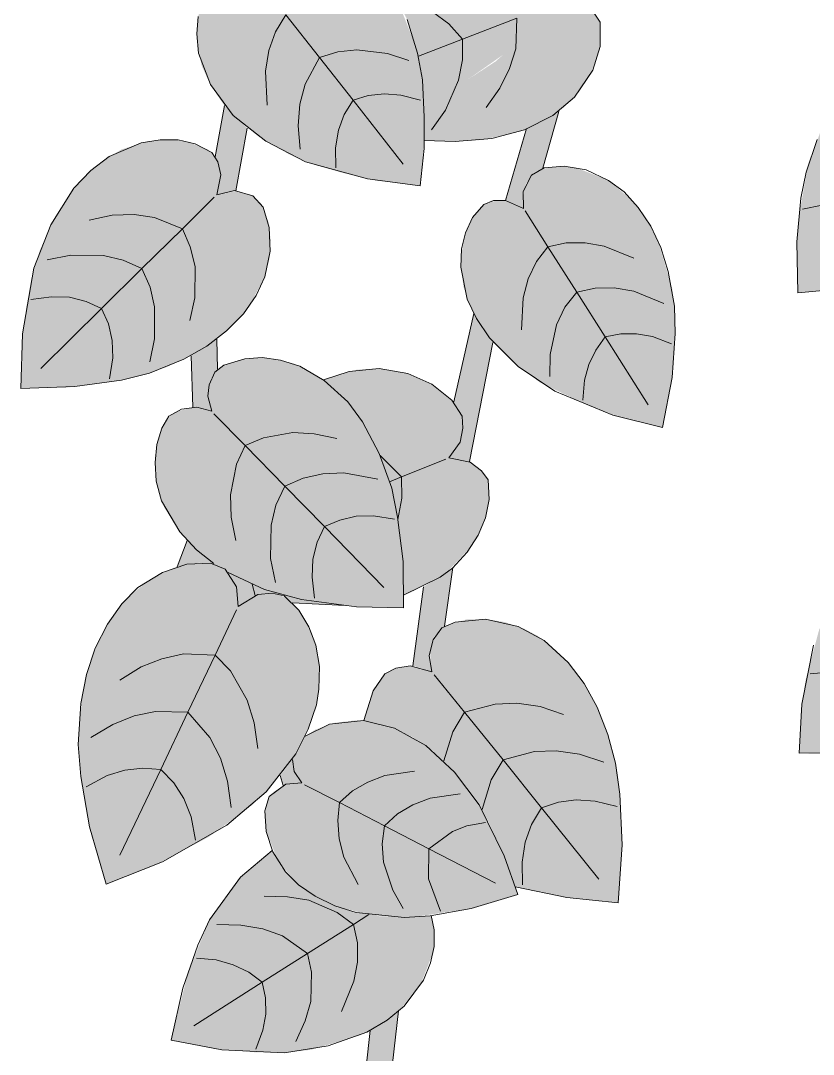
# Model space of a CAD drawing. Header units: centimetres. Extents: x 0 to 879, y -664 to 265.
# Drawn here: x 292.62 to 310.79, y -464.19 to -440.48 of the extents above; entities that cross this region are included whole.
import ezdxf

# ---------------------------------------------------------------- set-up
doc = ezdxf.new("R2010")
doc.units = ezdxf.units.CM
doc.layers.add('VEG-HOJAS', color=117, linetype='Continuous', lineweight=18, true_color=0x2e5e38)
doc.layers.add('VEG-NERVIOS', color=115, linetype='Continuous', lineweight=9, true_color=0x528c5c)
doc.layers.add('VEG-RELLENO', color=253, linetype='Continuous', true_color=0x96c896)

# ---------------------------------------------------------------- blocks, each defined once
blk = doc.blocks.new('VEG_Pothos_colgante_ALZADO')
at = {"layer": 'VEG-RELLENO', "true_color": 0x87a96a}
h = blk.add_hatch(color=63, dxfattribs=at)
h.dxf.hatch_style = 1
h.paths.add_polyline_path([(-12.07, -62.33), (-13.16, -61.81), (-13.24, -61.55), (-13.54, -61.3), (-13.9, -61.23), (-13.64, -60.89), (-11.82, -61.78), (-10.87, -62.13), (-10.74, -62.25), (-10.7, -62.42), (-10.8, -62.62), (-11.02, -62.7)])
h.paths.add_polyline_path([(-17.54, -60.3), (-18.04, -60.41), (-18.03, -60.25), (-18.12, -60), (-17.83, -60.06), (-17.59, -60), (-17.45, -59.91), (-17.36, -59.71), (-16.58, -59.75), (-16.16, -59.86), (-17.02, -60.33)])
h.paths.add_polyline_path([(-20.4, -61.62), (-20.82, -61.94), (-21.01, -61.94), (-21.3, -62.03), (-21.54, -62.26), (-21.7, -61.88), (-20.76, -61.14), (-20.03, -60.66), (-19.68, -60.85), (-19.36, -60.94)])
h.paths.add_polyline_path([(-23.95, -65.07), (-24.56, -65.9), (-24.98, -65.68), (-24.58, -65.37), (-24.41, -64.99), (-24.42, -64.71), (-24.08, -64.26)])
h.paths.add_polyline_path([(-25.88, -68.79), (-26.19, -69.01), (-26.3, -69.23), (-26.33, -69.59), (-26.18, -69.98), (-26.65, -69.95), (-26.59, -69.18), (-26.39, -68.33), (-25.73, -68.15)])
h.paths.add_polyline_path([(-25.82, -73.37), (-25.46, -75.22), (-25.88, -75.41), (-25.9, -74.91), (-26.04, -74.62), (-26.24, -74.43), (-26.5, -72.87)])
h.paths.add_polyline_path([(-24.81, -78.32), (-24.5, -79.81), (-24.7, -80.12), (-24.71, -80.37), (-24.61, -80.72), (-24.32, -81.03), (-24.78, -81.15), (-25.3, -78.95)])
h.paths.add_polyline_path([(-23.4, -83.55), (-22.72, -85.67), (-23.18, -85.78), (-23.1, -85.44), (-23.17, -85.11), (-23.34, -84.83), (-23.67, -84.67), (-24.16, -83.17)])
h.paths.add_polyline_path([(-21.99, -88.56), (-21.8, -89.96), (-21.78, -90.55), (-22, -91.01), (-21.95, -91.4), (-22.37, -91.27), (-22.4, -90.02), (-22.59, -88.61), (-22.13, -87.91)])
h.paths.add_polyline_path([(-22.19, -94.83), (-22.45, -96.27), (-22.88, -96.36), (-22.78, -95.96), (-22.92, -95.49), (-22.71, -94.31)])
h.paths.add_polyline_path([(-22.87, -100.36), (-23.01, -100.57), (-23.09, -100.86), (-23, -101.32), (-23.43, -101.23), (-23.47, -100.05), (-22.88, -99.67)])
h.paths.add_polyline_path([(-22, -105.55), (-22.39, -105.8), (-22.43, -105.35), (-22.62, -105.02), (-22.07, -105.29)])
h.paths.add_polyline_path([(-21.43, -109.68), (-21.15, -109.31), (-21.11, -109.59), (-20.93, -109.85), (-21.36, -109.91)])
h = blk.add_hatch(color=63, dxfattribs=at)
h.dxf.hatch_style = 1
h.paths.add_polyline_path([(-10.92, -62), (-11.75, -61.11), (-11.72, -60.84), (-11.81, -60.62), (-12, -60.44), (-12.29, -60.36), (-12.11, -60.17), (-12.05, -60.02), (-11.53, -60.47), (-10.37, -61.7), (-10.46, -62)])
h.paths.add_polyline_path([(-15.87, -64.83), (-16.39, -66.5), (-16.57, -66.65), (-16.74, -66.94), (-16.77, -67.33), (-17.15, -67.11), (-16.74, -65.51), (-16.58, -65.05)])
h.paths.add_polyline_path([(-16.61, -71.78), (-17.04, -71.92), (-16.99, -71.5), (-17.12, -71.14), (-17.3, -70.92), (-17.33, -70.58), (-16.66, -71.22)])
h.paths.add_polyline_path([(-16.18, -74.61), (-16.01, -75.6), (-16.2, -75.86), (-16.22, -76.15), (-16.18, -76.39), (-15.99, -76.66), (-16.44, -76.72), (-16.69, -75.2)])
h.paths.add_polyline_path([(-15.45, -79.4), (-15.18, -81.22), (-15.62, -81.39), (-15.59, -80.93), (-15.75, -80.54), (-15.93, -80.33), (-16.11, -78.96)])
h.paths.add_polyline_path([(-14.54, -85.07), (-14.71, -85.26), (-14.78, -85.56), (-14.72, -85.88), (-14.54, -86.16), (-14.99, -86.21), (-15.15, -85.08), (-14.63, -84.46)])
h.paths.add_polyline_path([(-14.23, -90.01), (-14.48, -92), (-14.94, -91.9), (-14.69, -91.57), (-14.61, -91.21), (-14.65, -90.96), (-14.9, -90.66), (-14.83, -89.98), (-14.82, -88.37), (-14.21, -88.84)])
h.paths.add_polyline_path([(-15.04, -94.45), (-15.41, -95.75), (-15.61, -95.85), (-15.79, -96.1), (-15.87, -96.33), (-15.85, -96.67), (-16.26, -96.49), (-15.78, -94.84)])
h.paths.add_polyline_path([(-16.55, -99.75), (-17.09, -102.48), (-17.56, -102.39), (-17.33, -102.09), (-17.27, -101.88), (-17.26, -101.44), (-17.45, -101.11), (-16.99, -99.08)])
h.paths.add_polyline_path([(-17.47, -104.91), (-17.66, -106.25), (-17.89, -106.49), (-18.01, -106.86), (-17.95, -107.3), (-18.39, -107.16), (-18.14, -105.35)])
h.paths.add_polyline_path([(-18.72, -115.08), (-18.92, -116.89), (-19.19, -117.09), (-19.32, -117.42), (-19.32, -117.79), (-19.17, -118.13), (-19.65, -118.1), (-19.37, -115.53)])
h.paths.add_polyline_path([(-19.22, -121.38), (-19.19, -122.85), (-19.64, -122.85), (-19.5, -122.55), (-19.49, -122.29), (-19.56, -121.99), (-19.82, -121.72), (-19.81, -120.81)])
h.paths.add_polyline_path([(-19.01, -124.81), (-18.81, -126.16), (-18.99, -126.41), (-19.01, -126.73), (-18.95, -126.99), (-18.75, -127.28), (-19.21, -127.32), (-19.53, -125.4)])
h.paths.add_polyline_path([(-18, -130.07), (-17.49, -132.41), (-17.94, -132.52), (-17.85, -132.17), (-17.88, -131.9), (-18.01, -131.61), (-18.31, -131.42), (-18.71, -129.64)])
at = {"layer": 'VEG-RELLENO', "true_color": 0x61945b}
h = blk.add_hatch(color=83, dxfattribs=at)
h.dxf.hatch_style = 1
h.paths.add_polyline_path([(-18.78, -91.06), (-17.93, -90.49), (-17.4, -90.27), (-16.87, -90.14), (-16.07, -90.13), (-15.63, -90.24), (-15.25, -90.4), (-14.83, -90.72), (-14.62, -91.04), (-14.69, -91.57), (-14.94, -91.9), (-14.47, -92), (-14.23, -92.19), (-14.09, -92.4), (-14.09, -92.96), (-14.32, -93.62), (-14.57, -93.99), (-14.91, -94.34), (-15.33, -94.63), (-15.83, -94.87), (-16.78, -95.1), (-17.42, -95.14), (-18.13, -95.11), (-18.14, -94.2), (-17.12, -93.71), (-16.49, -93.3), (-16.11, -92.96), (-16.94, -93.17), (-18.17, -93.75), (-18.28, -93.11), (-18.52, -92.34), (-18.77, -91.83), (-19.1, -91.34)])
at = {"layer": 'VEG-RELLENO', "true_color": 0x62955b}
h = blk.add_hatch(color=83, dxfattribs=at)
h.dxf.hatch_style = 1
h.paths.add_polyline_path([(-18.22, -96.15), (-19.26, -96.03), (-20.02, -95.85), (-20.65, -95.67), (-21.23, -95.43), (-21.93, -95.02), (-22.38, -94.66), (-22.74, -94.27), (-23.03, -93.83), (-23.23, -93.4), (-23.34, -92.81), (-23.31, -92.27), (-23.19, -91.88), (-22.97, -91.48), (-22.76, -91.34), (-22.33, -91.27), (-21.95, -91.4), (-21.99, -90.95), (-21.85, -90.62), (-21.66, -90.46), (-21.24, -90.35), (-20.85, -90.34), (-20.05, -90.56), (-19.42, -91), (-19.07, -91.38), (-18.77, -91.83), (-18.33, -92.92), (-18.2, -93.51), (-18.14, -94.16), (-18.13, -95.14)])
h.paths.add_polyline_path([(-21.84, -93.05), (-21.46, -93.75), (-20.98, -94.37), (-20.44, -94.93), (-19.8, -95.4), (-20.18, -94.7), (-20.65, -94.08), (-21.19, -93.52)], flags=0)
at = {"layer": 'VEG-RELLENO', "true_color": 0xced696}
h = blk.add_hatch(color=71, dxfattribs=at)
h.dxf.hatch_style = 1
h.paths.add_polyline_path([(-21.84, -93.05), (-21.19, -93.52), (-20.65, -94.08), (-20.18, -94.7), (-19.8, -95.4), (-20.44, -94.93), (-20.98, -94.37), (-21.46, -93.75)])
h = blk.add_hatch(color=71, dxfattribs=at)
h.dxf.hatch_style = 1
h.paths.add_polyline_path([(-16.28, -93.12), (-17.12, -93.71), (-18.14, -94.2), (-18.17, -93.75), (-18.09, -93.7), (-16.94, -93.17), (-16.11, -92.96)])
at = {"layer": 'VEG-RELLENO', "true_color": 0x6aa062}
h = blk.add_hatch(color=83, dxfattribs=at)
h.dxf.hatch_style = 1
h.paths.add_polyline_path([(-9.56, -98.61), (-9.59, -97.61), (-9.54, -96.87), (-9.32, -95.65), (-9.04, -94.91), (-8.76, -94.42), (-8.44, -94), (-8.08, -93.65), (-7.7, -93.38), (-7.16, -93.17), (-6.64, -93.09), (-6.26, -93.12), (-5.85, -93.26), (-5.68, -93.42), (-5.56, -93.82), (-5.63, -94.2), (-5.2, -94.08), (-4.85, -94.16), (-4.67, -94.31), (-4.49, -94.7), (-4.41, -95.08), (-4.49, -95.88), (-4.8, -96.57), (-5.11, -96.97), (-5.49, -97.34), (-6.46, -97.95), (-7.01, -98.18), (-7.63, -98.34), (-8.57, -98.53)])
h.paths.add_polyline_path([(-6.24, -95.45), (-6.96, -95.73), (-7.62, -96.11), (-8.23, -96.57), (-8.77, -97.13), (-8.05, -96.85), (-7.39, -96.47), (-6.78, -96.01)], flags=0)
at = {"layer": 'VEG-RELLENO', "true_color": 0x5f9058}
h = blk.add_hatch(color=83, dxfattribs=at)
h.dxf.hatch_style = 1
h.paths.add_polyline_path([(-27.38, -100.8), (-27.35, -99.73), (-27.25, -98.93), (-27.13, -98.26), (-26.94, -97.63), (-26.59, -96.86), (-26.27, -96.36), (-25.9, -95.93), (-25.49, -95.58), (-25.07, -95.32), (-24.47, -95.13), (-23.91, -95.09), (-23.5, -95.16), (-23.07, -95.33), (-22.9, -95.53), (-22.78, -95.96), (-22.88, -96.36), (-22.42, -96.27), (-22.06, -96.38), (-21.87, -96.55), (-21.7, -96.98), (-21.65, -97.38), (-21.67, -97.8), (-21.78, -98.24), (-22.16, -98.95), (-22.52, -99.36), (-22.95, -99.72), (-23.46, -100.04), (-24.03, -100.31), (-24.63, -100.51), (-25.3, -100.65), (-26.31, -100.78)])
h.paths.add_polyline_path([(-24.23, -97.03), (-25.01, -97.34), (-25.71, -97.76), (-26.36, -98.25), (-26.93, -98.86), (-26.15, -98.55), (-25.45, -98.14), (-24.81, -97.64)], flags=0)
at = {"layer": 'VEG-RELLENO', "true_color": 0x63975c}
h = blk.add_hatch(color=83, dxfattribs=at)
h.dxf.hatch_style = 1
h.paths.add_polyline_path([(-12.66, -101.7), (-13.64, -101.46), (-14.35, -101.2), (-15.48, -100.66), (-16.12, -100.18), (-16.52, -99.78), (-16.84, -99.35), (-17.08, -98.9), (-17.23, -98.46), (-17.29, -97.88), (-17.22, -97.35), (-17.08, -96.99), (-16.83, -96.63), (-16.62, -96.51), (-16.2, -96.49), (-15.85, -96.67), (-15.84, -96.22), (-15.67, -95.91), (-15.47, -95.77), (-15.04, -95.7), (-14.66, -95.73), (-13.9, -96.03), (-13.32, -96.52), (-13.02, -96.93), (-12.77, -97.4), (-12.44, -98.51), (-12.38, -99.11), (-12.38, -99.75), (-12.46, -100.71)])
h.paths.add_polyline_path([(-14.45, -97.38), (-14.21, -98.13), (-13.86, -98.82), (-13.44, -99.46), (-12.91, -100.03), (-13.14, -99.29), (-13.49, -98.6), (-13.92, -97.96)], flags=0)
at = {"layer": 'VEG-RELLENO', "true_color": 0xced696}
h = blk.add_hatch(color=71, dxfattribs=at)
h.dxf.hatch_style = 1
h.paths.add_polyline_path([(-24.23, -97.03), (-24.81, -97.64), (-25.45, -98.14), (-26.15, -98.55), (-26.93, -98.86), (-26.36, -98.25), (-25.71, -97.76), (-25.01, -97.34)])
h = blk.add_hatch(color=71, dxfattribs=at)
h.dxf.hatch_style = 1
h.paths.add_polyline_path([(-14.45, -97.38), (-13.92, -97.96), (-13.49, -98.6), (-13.14, -99.29), (-12.91, -100.03), (-13.44, -99.46), (-13.86, -98.82), (-14.21, -98.13)])
at = {"layer": 'VEG-RELLENO', "true_color": 0x609259}
h = blk.add_hatch(color=83, dxfattribs=at)
h.dxf.hatch_style = 1
h.paths.add_polyline_path([(-18.6, -105.83), (-19.68, -105.81), (-20.49, -105.71), (-21.16, -105.59), (-21.79, -105.41), (-22.56, -105.06), (-23.06, -104.74), (-23.49, -104.37), (-23.83, -103.95), (-24.09, -103.53), (-24.27, -102.93), (-24.3, -102.36), (-24.23, -101.95), (-24.04, -101.52), (-23.84, -101.34), (-23.4, -101.22), (-23, -101.32), (-23.09, -100.86), (-22.98, -100.5), (-22.81, -100.31), (-22.38, -100.15), (-21.97, -100.09), (-21.56, -100.12), (-21.12, -100.23), (-20.42, -100.62), (-20.01, -100.98), (-19.65, -101.41), (-19.34, -101.91), (-19.07, -102.49), (-18.87, -103.09), (-18.74, -103.75), (-18.61, -104.77)])
h.paths.add_polyline_path([(-21.31, -101.67), (-20.89, -102.38), (-20.36, -103), (-19.77, -103.56), (-19.08, -104.03), (-19.51, -103.31), (-20.03, -102.69), (-20.62, -102.13)], flags=0)
at = {"layer": 'VEG-RELLENO', "true_color": 0x64985d}
h = blk.add_hatch(color=83, dxfattribs=at)
h.dxf.hatch_style = 1
h.paths.add_polyline_path([(-23.79, -104.89), (-23.56, -104.29), (-22.95, -104.82), (-23.29, -104.8)])
h.paths.add_polyline_path([(-20.44, -100.6), (-19.67, -100.37), (-19.16, -100.34), (-18.5, -100.46), (-17.95, -100.7), (-17.49, -101.07), (-17.26, -101.44), (-17.24, -101.71), (-17.3, -102.03), (-17.56, -102.39), (-17.07, -102.49), (-16.81, -102.69), (-16.66, -102.9), (-16.63, -103.22), (-16.68, -103.63), (-16.82, -104.04), (-17.05, -104.43), (-17.62, -105.03), (-18.43, -105.48), (-18.6, -105.54), (-18.61, -104.77), (-18.74, -103.75), (-18.87, -103.09), (-19.07, -102.49), (-19.34, -101.91), (-19.65, -101.41), (-20.01, -100.98)])
h.paths.add_polyline_path([(-19.94, -105.78), (-21.15, -105.72), (-21.34, -105.56), (-21.52, -105.51), (-21.96, -105.54), (-22.01, -105.53), (-22.07, -105.29), (-21.16, -105.59)])
at = {"layer": 'VEG-RELLENO', "true_color": 0xced696}
h = blk.add_hatch(color=71, dxfattribs=at)
h.dxf.hatch_style = 1
h.paths.add_polyline_path([(-21.31, -101.67), (-20.62, -102.13), (-20.03, -102.69), (-19.51, -103.31), (-19.08, -104.03), (-19.77, -103.56), (-20.36, -103), (-20.89, -102.38)])
at = {"layer": 'VEG-RELLENO', "true_color": 0x69a062}
h = blk.add_hatch(color=83, dxfattribs=at)
h.dxf.hatch_style = 1
h.paths.add_polyline_path([(-9.53, -109.17), (-9.49, -108.2), (-9.38, -107.48), (-9.07, -106.33), (-8.74, -105.65), (-8.44, -105.21), (-8.09, -104.84), (-7.71, -104.54), (-7.32, -104.33), (-6.78, -104.19), (-6.28, -104.18), (-5.91, -104.26), (-5.52, -104.44), (-5.37, -104.62), (-5.28, -105.02), (-5.38, -105.38), (-4.96, -105.32), (-4.64, -105.42), (-4.48, -105.58), (-4.35, -105.97), (-4.31, -106.33), (-4.46, -107.09), (-4.83, -107.71), (-5.16, -108.06), (-5.55, -108.37), (-6.54, -108.85), (-7.08, -109.01), (-7.67, -109.11), (-8.58, -109.19)])
h.paths.add_polyline_path([(-5.88, -106.72), (-6.55, -107.03), (-7.16, -107.42), (-7.72, -107.89), (-8.21, -108.45), (-7.53, -108.15), (-6.92, -107.75), (-6.36, -107.28)], flags=0)
at = {"layer": 'VEG-RELLENO', "true_color": 0x6da665}
h = blk.add_hatch(color=83, dxfattribs=at)
h.dxf.hatch_style = 1
h.paths.add_polyline_path([(-25.42, -112.17), (-25.76, -111.05), (-25.93, -110.19), (-26.03, -109.45), (-26.06, -108.74), (-25.96, -107.8), (-25.81, -107.15), (-25.58, -106.57), (-25.29, -106.04), (-24.95, -105.61), (-24.41, -105.18), (-23.86, -104.91), (-23.43, -104.81), (-22.93, -104.82), (-22.69, -104.95), (-22.43, -105.35), (-22.39, -105.8), (-21.94, -105.53), (-21.52, -105.51), (-21.26, -105.62), (-20.92, -106), (-20.7, -106.41), (-20.58, -106.85), (-20.52, -107.35), (-20.54, -107.7), (-20.65, -108.24), (-20.87, -108.81), (-21.18, -109.35), (-21.6, -109.88), (-22.1, -110.38), (-23.07, -111.09), (-24.31, -111.74)])
h.paths.add_polyline_path([(-23.41, -107.09), (-23.99, -107.81), (-24.44, -108.61), (-24.8, -109.44), (-25.02, -110.35), (-24.44, -109.62), (-23.99, -108.83), (-23.63, -107.99)], flags=0)
at = {"layer": 'VEG-RELLENO', "true_color": 0x5f9058}
h = blk.add_hatch(color=83, dxfattribs=at)
h.dxf.hatch_style = 1
h.paths.add_polyline_path([(-13.68, -112.6), (-14.86, -112.48), (-16.04, -112.23), (-16.29, -111.52), (-16.67, -110.71), (-16.97, -110.19), (-17.43, -109.6), (-17.96, -109.09), (-18.37, -108.81), (-18.96, -108.54), (-19.51, -108.42), (-19.3, -107.74), (-19.03, -107.35), (-18.78, -107.22), (-18.45, -107.16), (-17.95, -107.3), (-18, -106.8), (-17.84, -106.42), (-17.64, -106.24), (-17.16, -106.1), (-16.72, -106.09), (-16.28, -106.16), (-15.82, -106.32), (-15.52, -106.48), (-15.1, -106.81), (-14.7, -107.24), (-14.35, -107.74), (-14.07, -108.32), (-13.85, -108.96), (-13.69, -109.63), (-13.62, -110.36), (-13.59, -111.46)])
h.paths.add_polyline_path([(-16.8, -108.35), (-16.28, -109.09), (-15.67, -109.72), (-14.99, -110.28), (-14.22, -110.73), (-14.73, -109.99), (-15.34, -109.36), (-16.02, -108.81)], flags=0)
at = {"layer": 'VEG-RELLENO', "true_color": 0xced696}
h = blk.add_hatch(color=71, dxfattribs=at)
h.dxf.hatch_style = 1
h.paths.add_polyline_path([(-23.41, -107.09), (-23.63, -107.99), (-23.99, -108.83), (-24.44, -109.62), (-25.02, -110.35), (-24.8, -109.44), (-24.44, -108.61), (-23.99, -107.81)])
h = blk.add_hatch(color=71, dxfattribs=at)
h.dxf.hatch_style = 1
h.paths.add_polyline_path([(-16.8, -108.35), (-16.02, -108.81), (-15.34, -109.36), (-14.73, -109.99), (-14.22, -110.73), (-14.99, -110.28), (-15.67, -109.72), (-16.28, -109.09)])
at = {"layer": 'VEG-RELLENO', "true_color": 0x6aa162}
h = blk.add_hatch(color=83, dxfattribs=at)
h.dxf.hatch_style = 1
h.paths.add_polyline_path([(-15.98, -112.41), (-17.05, -112.73), (-18.39, -112.93), (-19.33, -112.89), (-20.18, -112.67), (-20.63, -112.45), (-21.01, -112.19), (-21.47, -111.66), (-21.75, -110.96), (-21.78, -110.6), (-21.72, -110.23), (-21.58, -110.05), (-21.35, -109.91), (-20.93, -109.85), (-21.11, -109.59), (-21.15, -109.31), (-20.86, -108.78), (-20.63, -108.63), (-20.18, -108.47), (-19.66, -108.41), (-19.24, -108.46), (-18.81, -108.59), (-18.23, -108.89), (-17.82, -109.21), (-17.31, -109.74), (-16.97, -110.19), (-16.35, -111.38)])
h.paths.add_polyline_path([(-20.14, -111.07), (-19.51, -111.45), (-18.84, -111.71), (-18.14, -111.9), (-17.41, -111.97), (-18.04, -111.59), (-18.71, -111.33), (-19.41, -111.14)], flags=0)
at = {"layer": 'VEG-RELLENO', "true_color": 0xced696}
h = blk.add_hatch(color=71, dxfattribs=at)
h.dxf.hatch_style = 1
h.paths.add_polyline_path([(-20.14, -111.07), (-19.41, -111.14), (-18.71, -111.33), (-18.04, -111.59), (-17.41, -111.97), (-18.14, -111.9), (-18.84, -111.71), (-19.51, -111.45)])
at = {"layer": 'VEG-RELLENO', "true_color": 0x62945b}
h = blk.add_hatch(color=83, dxfattribs=at)
h.dxf.hatch_style = 1
h.paths.add_polyline_path([(-23.93, -115.75), (-23.54, -114.19), (-23.05, -112.99), (-22.34, -112.01), (-21.61, -111.4), (-21.4, -111.78), (-21.12, -112.09), (-20.63, -112.45), (-20.18, -112.67), (-19.69, -112.82), (-19.14, -112.91), (-17.96, -112.91), (-17.89, -113.35), (-17.92, -113.73), (-18.22, -114.5), (-18.71, -115.08), (-19.13, -115.39), (-19.6, -115.64), (-20.72, -115.97), (-21.33, -116.04), (-21.97, -116.03), (-22.94, -115.95)])
h.paths.add_polyline_path([(-19.96, -113.34), (-20.63, -113.77), (-21.2, -114.3), (-21.71, -114.88), (-22.12, -115.56), (-21.46, -115.12), (-20.89, -114.6), (-20.38, -114.01)], flags=0)
at = {"layer": 'VEG-RELLENO', "true_color": 0xced696}
h = blk.add_hatch(color=71, dxfattribs=at)
h.dxf.hatch_style = 1
h.paths.add_polyline_path([(-19.96, -113.34), (-20.38, -114.01), (-20.89, -114.6), (-21.46, -115.12), (-22.12, -115.56), (-21.71, -114.88), (-21.2, -114.3), (-20.63, -113.77)])
at = {"layer": 'VEG-HOJAS'}
for points in [[(-19.1, -91.34), (-18.27, -90.69), (-17.58, -90.34), (-16.71, -90.12), (-15.91, -90.16), (-15.25, -90.4), (-14.75, -90.81), (-14.62, -91.04), (-14.63, -91.37), (-14.71, -91.62), (-14.94, -91.9), (-14.47, -92), (-14.23, -92.19), (-14.09, -92.4), (-14.09, -92.96), (-14.26, -93.5), (-14.68, -94.12), (-15.18, -94.54), (-15.83, -94.87), (-16.58, -95.07), (-17.42, -95.14), (-18.13, -95.11)], [(-18.52, -92.34), (-18.28, -93.11), (-18.17, -93.72), (-18.13, -94.58), (-18.13, -95.3), (-18.22, -96.15), (-19.43, -95.99), (-20.85, -95.6), (-21.76, -95.13), (-22.51, -94.54), (-23.03, -93.83), (-23.3, -93.11), (-23.34, -92.67), (-23.31, -92.27)], [(-8.4, -98.5), (-9.56, -98.61), (-9.58, -97.44), (-9.49, -96.44), (-9.37, -95.84), (-9.12, -95.09)], [(-22.92, -95.49), (-22.71, -94.31)], [(-15.04, -94.45), (-15.41, -95.75)], [(-22.19, -94.83), (-22.45, -96.27)], [(-16.26, -96.49), (-15.78, -94.84)], [(-17.45, -101.11), (-16.99, -99.08)], [(-22.88, -99.67), (-22.87, -100.36)], [(-16.55, -99.75), (-17.09, -102.48)], [(-23.43, -101.23), (-23.47, -100.05)], [(-22.95, -104.82), (-23.35, -104.5), (-23.73, -104.09), (-24.15, -103.38), (-24.27, -102.93), (-24.3, -102.5), (-24.26, -102.09), (-24.14, -101.71), (-23.98, -101.44), (-23.69, -101.28), (-23.34, -101.23), (-23, -101.32), (-23.09, -100.98), (-23.06, -100.72), (-22.93, -100.43), (-22.72, -100.27), (-22.24, -100.12), (-21.84, -100.09), (-21.42, -100.15), (-20.98, -100.29), (-20.42, -100.62), (-19.88, -101.11), (-19.54, -101.57), (-19.16, -102.29), (-18.87, -103.09), (-18.74, -103.75), (-18.61, -104.77), (-18.6, -105.83), (-19.68, -105.81), (-20.94, -105.64), (-21.79, -105.41), (-22.62, -105.02)], [(-20.44, -100.6), (-19.85, -100.41), (-19.16, -100.34), (-18.5, -100.46), (-17.95, -100.7), (-17.49, -101.07), (-17.26, -101.44), (-17.24, -101.71), (-17.3, -102.03), (-17.56, -102.39), (-17.07, -102.49), (-16.81, -102.69), (-16.66, -102.9), (-16.64, -103.35), (-16.72, -103.77), (-16.89, -104.17), (-17.14, -104.56), (-17.48, -104.92), (-17.76, -105.13), (-18.6, -105.54)], [(-23.79, -104.89), (-23.56, -104.29)], [(-8.07, -109.15), (-9.53, -109.17), (-9.47, -108.04), (-9.2, -106.69)], [(-17.47, -104.91), (-17.66, -106.25)], [(-22.07, -105.29), (-22, -105.55)], [(-18.39, -107.16), (-18.14, -105.35)], [(-19.94, -105.78), (-21.15, -105.72)], [(-19.51, -108.42), (-19.3, -107.74), (-19.03, -107.35), (-18.78, -107.22), (-18.45, -107.16), (-17.95, -107.3), (-18.01, -106.93), (-17.92, -106.57), (-17.72, -106.29), (-17.42, -106.16), (-16.72, -106.09), (-15.97, -106.26), (-15.38, -106.58), (-14.83, -107.09), (-14.46, -107.57), (-14.16, -108.11), (-13.92, -108.74), (-13.74, -109.4), (-13.64, -110.11), (-13.59, -111.27), (-13.68, -112.6), (-14.86, -112.48), (-16.04, -112.23)], [(-20.86, -108.78), (-20.3, -108.5), (-19.52, -108.42), (-18.81, -108.59), (-18.09, -108.99), (-17.43, -109.6), (-16.87, -110.35), (-16.29, -111.52), (-15.98, -112.41), (-17.05, -112.73), (-17.99, -112.9), (-18.58, -112.94), (-19.69, -112.82), (-20.18, -112.67), (-20.63, -112.45), (-21.01, -112.19), (-21.31, -111.89), (-21.6, -111.43), (-21.75, -110.96), (-21.78, -110.49), (-21.68, -110.16), (-21.3, -109.88), (-20.93, -109.85), (-21.11, -109.59), (-21.15, -109.31)], [(-21.36, -109.91), (-21.43, -109.68)], [(-17.97, -112.89), (-17.9, -113.22), (-17.9, -113.6), (-17.98, -113.98), (-18.14, -114.37), (-18.59, -114.97), (-18.98, -115.29), (-19.44, -115.57), (-20.33, -115.88), (-21.33, -116.04), (-22.77, -115.97), (-23.93, -115.75), (-23.66, -114.56), (-23.32, -113.57), (-23.05, -112.99), (-22.34, -112.01), (-21.61, -111.4)], [(-18.72, -115.08), (-18.92, -116.89)], [(-19.65, -118.1), (-19.37, -115.53)]]:
    blk.add_lwpolyline(points, dxfattribs=at)
for points in [[(-27.38, -100.8), (-27.34, -99.55), (-27.08, -98.04), (-26.69, -97.05), (-26.16, -96.21), (-25.77, -95.8), (-25.35, -95.48), (-24.62, -95.17), (-24.18, -95.1), (-23.77, -95.1), (-23.38, -95.19), (-23, -95.39), (-22.86, -95.6), (-22.79, -95.9), (-22.88, -96.36), (-22.48, -96.26), (-22.06, -96.38), (-21.82, -96.64), (-21.68, -97.11), (-21.66, -97.65), (-21.78, -98.24), (-21.98, -98.67), (-22.27, -99.09), (-22.66, -99.48), (-23.11, -99.83), (-23.64, -100.13), (-24.43, -100.45), (-25.07, -100.61), (-26.14, -100.76)], [(-12.66, -101.7), (-13.8, -101.41), (-15.13, -100.86), (-15.97, -100.3), (-16.63, -99.64), (-16.93, -99.2), (-17.14, -98.75), (-17.29, -98.02), (-17.27, -97.6), (-17.18, -97.23), (-17.02, -96.88), (-16.76, -96.58), (-16.54, -96.49), (-16.26, -96.49), (-15.85, -96.67), (-15.86, -96.28), (-15.67, -95.91), (-15.38, -95.74), (-14.92, -95.7), (-14.41, -95.79), (-13.9, -96.03), (-13.54, -96.29), (-13.22, -96.65), (-12.93, -97.08), (-12.7, -97.57), (-12.53, -98.12), (-12.39, -98.91), (-12.37, -99.54), (-12.44, -100.55)], [(-25.42, -112.17), (-25.8, -110.86), (-26, -109.7), (-26.06, -108.97), (-26, -108.03), (-25.87, -107.36), (-25.67, -106.76), (-25.39, -106.21), (-25.06, -105.74), (-24.69, -105.37), (-24.13, -105.02), (-23.57, -104.83), (-23.03, -104.81), (-22.69, -104.95), (-22.43, -105.35), (-22.39, -105.8), (-21.94, -105.53), (-21.61, -105.5), (-21.34, -105.56), (-21, -105.89), (-20.77, -106.27), (-20.61, -106.69), (-20.53, -107.18), (-20.54, -107.7), (-20.6, -108.06), (-20.79, -108.62), (-21.07, -109.18), (-21.75, -110.05), (-22.65, -110.82), (-24.13, -111.66)]]:
    blk.add_lwpolyline(points, close=True, dxfattribs=at)
at = {"layer": 'VEG-NERVIOS'}
for points in [[(-17.25, -92.79), (-17.56, -92.44), (-17.94, -92.16), (-18.37, -91.94), (-18.77, -91.82)], [(-21.3, -92.23), (-21.54, -92.62), (-21.69, -93.05), (-21.77, -93.52), (-21.73, -94.3)], [(-21.3, -92.23), (-20.53, -93.21)], [(-16, -92.31), (-17.25, -92.79)], [(-16, -92.31), (-16.03, -93.01), (-16.17, -93.46), (-16.39, -93.91), (-16.71, -94.36)], [(-17.25, -92.79), (-18.26, -93.18)], [(-17.25, -92.79), (-17.25, -93.26), (-17.34, -93.73), (-17.64, -94.42), (-17.96, -94.87)], [(-20.53, -93.21), (-20.11, -93.08), (-19.67, -93.03), (-18.97, -93.12), (-18.48, -93.28)], [(-20.53, -93.21), (-20.86, -93.82), (-20.98, -94.28), (-21.02, -94.78), (-20.97, -95.31)], [(-20.53, -93.21), (-19.76, -94.19)], [(-19.76, -94.19), (-19.41, -94.08), (-19.04, -94.04), (-18.66, -94.07), (-18.21, -94.19)], [(-19.76, -94.19), (-19.96, -94.52), (-20.09, -94.88), (-20.16, -95.28), (-20.15, -95.74)], [(-19.76, -94.19), (-18.61, -95.66)], [(-22.94, -96.41), (-23.67, -97.14)], [(-15.81, -96.73), (-15.29, -97.55)], [(-7.94, -96.79), (-8.27, -96.66), (-8.63, -96.6), (-9, -96.6), (-9.45, -96.69)], [(-23.67, -97.14), (-24.31, -96.88), (-24.78, -96.81), (-25.28, -96.83), (-25.81, -96.94)], [(-23.67, -97.14), (-24.6, -98.05)], [(-23.67, -97.14), (-23.49, -97.55), (-23.38, -98), (-23.39, -98.72), (-23.5, -99.24)], [(-15.29, -97.55), (-15.55, -97.89), (-15.74, -98.29), (-15.86, -98.72), (-15.9, -99.46)], [(-15.29, -97.55), (-14.87, -97.46), (-14.44, -97.46), (-14, -97.54), (-13.32, -97.81)], [(-15.29, -97.55), (-14.63, -98.59)], [(-24.6, -98.05), (-25.03, -97.86), (-25.48, -97.75), (-26.23, -97.74), (-26.77, -97.85)], [(-24.6, -98.05), (-25.53, -98.97)], [(-24.6, -98.05), (-24.41, -98.48), (-24.31, -98.93), (-24.31, -99.66), (-24.42, -100.19)], [(-14.63, -98.59), (-14.9, -98.94), (-15.09, -99.34), (-15.24, -100.02), (-15.25, -100.53)], [(-14.63, -98.59), (-14.21, -98.5), (-13.77, -98.49), (-13.32, -98.57), (-12.63, -98.85)], [(-14.63, -98.59), (-13.98, -99.62)], [(-25.53, -98.97), (-25.88, -98.81), (-26.26, -98.71), (-26.67, -98.7), (-27.15, -98.76)], [(-25.53, -98.97), (-26.92, -100.34)], [(-25.53, -98.97), (-25.37, -99.32), (-25.28, -99.7), (-25.27, -100.1), (-25.34, -100.58)], [(-13.98, -99.62), (-13.62, -99.55), (-13.26, -99.55), (-12.89, -99.61), (-12.46, -99.78)], [(-13.98, -99.62), (-14.19, -99.92), (-14.35, -100.25), (-14.45, -100.61), (-14.49, -101.07)], [(-13.98, -99.62), (-12.99, -101.18)], [(-22.95, -101.38), (-22.23, -102.11)], [(-22.23, -102.11), (-21.81, -101.93), (-21.14, -101.81), (-20.65, -101.84), (-20.13, -101.95)], [(-22.23, -102.11), (-22.43, -102.54), (-22.57, -103.24), (-22.55, -103.75), (-22.45, -104.29)], [(-22.23, -102.11), (-21.32, -103.04)], [(-18.65, -102.83), (-19.14, -102.34)], [(-17.63, -102.42), (-18.65, -102.83)], [(-21.32, -103.04), (-20.9, -102.86), (-20.45, -102.76), (-19.97, -102.74), (-19.19, -102.88)], [(-18.65, -102.83), (-18.92, -102.94)], [(-18.65, -102.83), (-18.64, -103.32), (-18.73, -103.81)], [(-21.32, -103.04), (-21.53, -103.48), (-21.64, -103.94), (-21.65, -104.7), (-21.54, -105.25)], [(-21.32, -103.04), (-20.41, -103.97)], [(-20.41, -103.97), (-20.06, -103.82), (-19.69, -103.73), (-19.29, -103.72), (-18.81, -103.8)], [(-20.41, -103.97), (-20.58, -104.33), (-20.68, -104.72), (-20.7, -105.13), (-20.64, -105.61)], [(-20.41, -103.97), (-19.05, -105.37)], [(-22.43, -105.88), (-22.92, -106.92)], [(-22.92, -106.92), (-23.65, -106.89), (-24.14, -107), (-24.62, -107.19), (-25.11, -107.49)], [(-22.92, -106.92), (-23.55, -108.23)], [(-22.92, -106.92), (-22.57, -107.28), (-22.19, -107.95), (-22.03, -108.47), (-21.94, -109.06)], [(-17.9, -107.37), (-17.2, -108.23)], [(-7.82, -107.61), (-8.14, -107.44), (-8.48, -107.35), (-8.86, -107.31), (-9.28, -107.35)], [(-17.2, -108.23), (-16.5, -108.04), (-16, -108.02), (-15.47, -108.1), (-14.93, -108.28)], [(-23.55, -108.23), (-24.29, -108.21), (-24.78, -108.31), (-25.27, -108.51), (-25.77, -108.81)], [(-23.55, -108.23), (-24.17, -109.54)], [(-23.55, -108.23), (-23.04, -108.81), (-22.8, -109.28), (-22.64, -109.81), (-22.55, -110.41)], [(-17.2, -108.23), (-17.47, -108.68), (-17.68, -109.34)], [(-17.2, -108.23), (-16.32, -109.32)], [(-16.32, -109.32), (-15.6, -109.13), (-15.1, -109.11), (-14.57, -109.19), (-14.01, -109.37)], [(-24.17, -109.54), (-24.58, -109.51), (-24.99, -109.56), (-25.4, -109.68), (-25.88, -109.94)], [(-24.17, -109.54), (-25.11, -111.51)], [(-24.17, -109.54), (-23.87, -109.85), (-23.64, -110.21), (-23.47, -110.63), (-23.37, -111.16)], [(-16.32, -109.32), (-16.59, -109.78), (-16.8, -110.46)], [(-16.32, -109.32), (-15.44, -110.42)], [(-20.07, -110.3), (-19.77, -110.03), (-19.42, -109.83), (-19.03, -109.68), (-18.35, -109.58)], [(-20.87, -109.89), (-20.07, -110.3)], [(-19.04, -110.83), (-18.74, -110.56), (-18.39, -110.35), (-17.99, -110.2), (-17.3, -110.1)], [(-15.44, -110.42), (-15.05, -110.29), (-14.64, -110.24), (-14.21, -110.27), (-13.7, -110.39)], [(-20.07, -110.3), (-20.11, -110.71), (-20.08, -111.13), (-19.97, -111.55), (-19.64, -112.18)], [(-20.07, -110.3), (-19.04, -110.83)], [(-15.44, -110.42), (-15.67, -110.8), (-15.81, -111.21), (-15.88, -111.67), (-15.87, -112.19)], [(-15.44, -110.42), (-14.12, -112.06)], [(-19.04, -110.83), (-19.09, -111.25), (-19.06, -111.67), (-18.85, -112.31), (-18.61, -112.73)], [(-19.04, -110.83), (-18.02, -111.36)], [(-18.02, -111.36), (-17.48, -110.96), (-17.15, -110.83), (-16.72, -110.76)], [(-18.02, -111.36), (-18.03, -112.05), (-17.75, -112.79)], [(-18.02, -111.36), (-16.49, -112.15)], [(-19.75, -113.1), (-20.12, -112.82), (-20.77, -112.54), (-21.26, -112.46), (-21.8, -112.45)], [(-19.4, -112.87), (-19.75, -113.1)], [(-20.8, -113.76), (-21.38, -113.36), (-21.83, -113.2), (-22.33, -113.11), (-22.88, -113.1)], [(-19.75, -113.1), (-20.8, -113.76)], [(-19.75, -113.1), (-19.66, -113.52), (-19.66, -113.96), (-19.74, -114.4), (-20.02, -115.09)], [(-20.8, -113.76), (-21.84, -114.42)], [(-20.8, -113.76), (-20.71, -114.19), (-20.73, -114.86), (-20.86, -115.31), (-21.07, -115.78)], [(-21.84, -114.42), (-22.15, -114.19), (-22.51, -114.02), (-22.9, -113.91), (-23.35, -113.87)], [(-21.84, -114.42), (-23.41, -115.42)], [(-21.84, -114.42), (-21.77, -114.78), (-21.76, -115.15), (-21.83, -115.52), (-21.99, -115.96)]]:
    blk.add_lwpolyline(points, dxfattribs=at)

msp = doc.modelspace()

# ---------------------------------------------------------------- block references
msp.add_blockref('VEG_Pothos_colgante_ALZADO', (320, -348.112))

doc.saveas('drawing.dxf')
